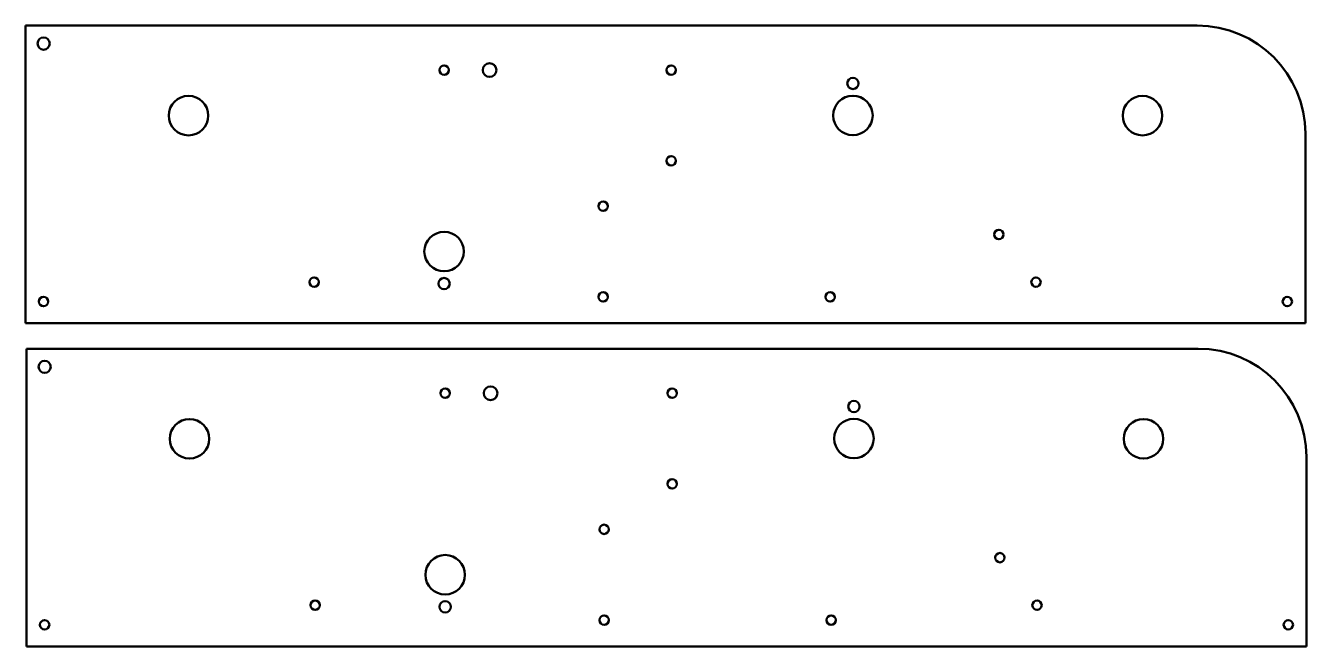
# Model space of a CAD drawing. Header units: inches. Extents: x 0.1 to 17.9, y 3.1 to 11.7.
import ezdxf

# ---------------------------------------------------------------- set-up
doc = ezdxf.new("R2010")
doc.units = ezdxf.units.IN
doc.header["$MEASUREMENT"] = 0
doc.layers.add('Visible (ANSI)', color=7, linetype='Continuous', lineweight=50)

msp = doc.modelspace()

# ---------------------------------------------------------------- linework, layer by layer
at = {"layer": 'Visible (ANSI)'}
for p, q in [((0.125, 11.718), (16.375, 11.718)), ((0.125, 7.586), (0.125, 11.718)), ((17.875, 10.218), (17.875, 7.586)), ((17.875, 7.586), (0.125, 7.586)), ((0.139, 7.232), (16.389, 7.232)), ((0.139, 3.1), (0.139, 7.232)), ((17.889, 5.732), (17.889, 3.1)), ((17.889, 3.1), (0.139, 3.1))]:
    msp.add_line(p, q, dxfattribs=at)
for centre, radius in [((0.375, 11.468), 0.0846), ((6.56, 11.101), 0.095), ((5.93, 11.101), 0.065), ((9.079, 11.101), 0.065), ((11.6, 10.916), 0.0787), ((2.384, 10.468), 0.274), ((11.6, 10.471), 0.274), ((15.616, 10.468), 0.274), ((9.079, 9.841), 0.065), ((8.134, 9.211), 0.065), ((13.625, 8.818), 0.065), ((5.929, 8.581), 0.274), ((4.126, 8.157), 0.065), ((5.929, 8.136), 0.0787), ((14.139, 8.157), 0.065), ((8.134, 7.951), 0.065), ((11.284, 7.951), 0.065), ((0.375, 7.886), 0.065), ((17.625, 7.886), 0.065), ((0.389, 6.982), 0.0846), ((5.944, 6.615), 0.065), ((6.574, 6.615), 0.095), ((9.094, 6.615), 0.065), ((11.614, 6.43), 0.0787), ((2.398, 5.982), 0.274), ((11.614, 5.985), 0.274), ((15.63, 5.982), 0.274), ((9.094, 5.355), 0.065), ((8.149, 4.725), 0.065), ((5.944, 4.095), 0.274), ((13.639, 4.332), 0.065), ((4.141, 3.671), 0.065), ((14.153, 3.671), 0.065), ((5.944, 3.65), 0.0787), ((0.389, 3.4), 0.065), ((8.149, 3.465), 0.065), ((11.298, 3.465), 0.065), ((17.639, 3.4), 0.065)]:
    msp.add_circle(centre, radius, dxfattribs=at)
for centre in [(16.375, 10.218), (16.389, 5.732)]:
    msp.add_arc(centre, 1.5, 0, 90, dxfattribs=at)

doc.saveas('drawing.dxf')
